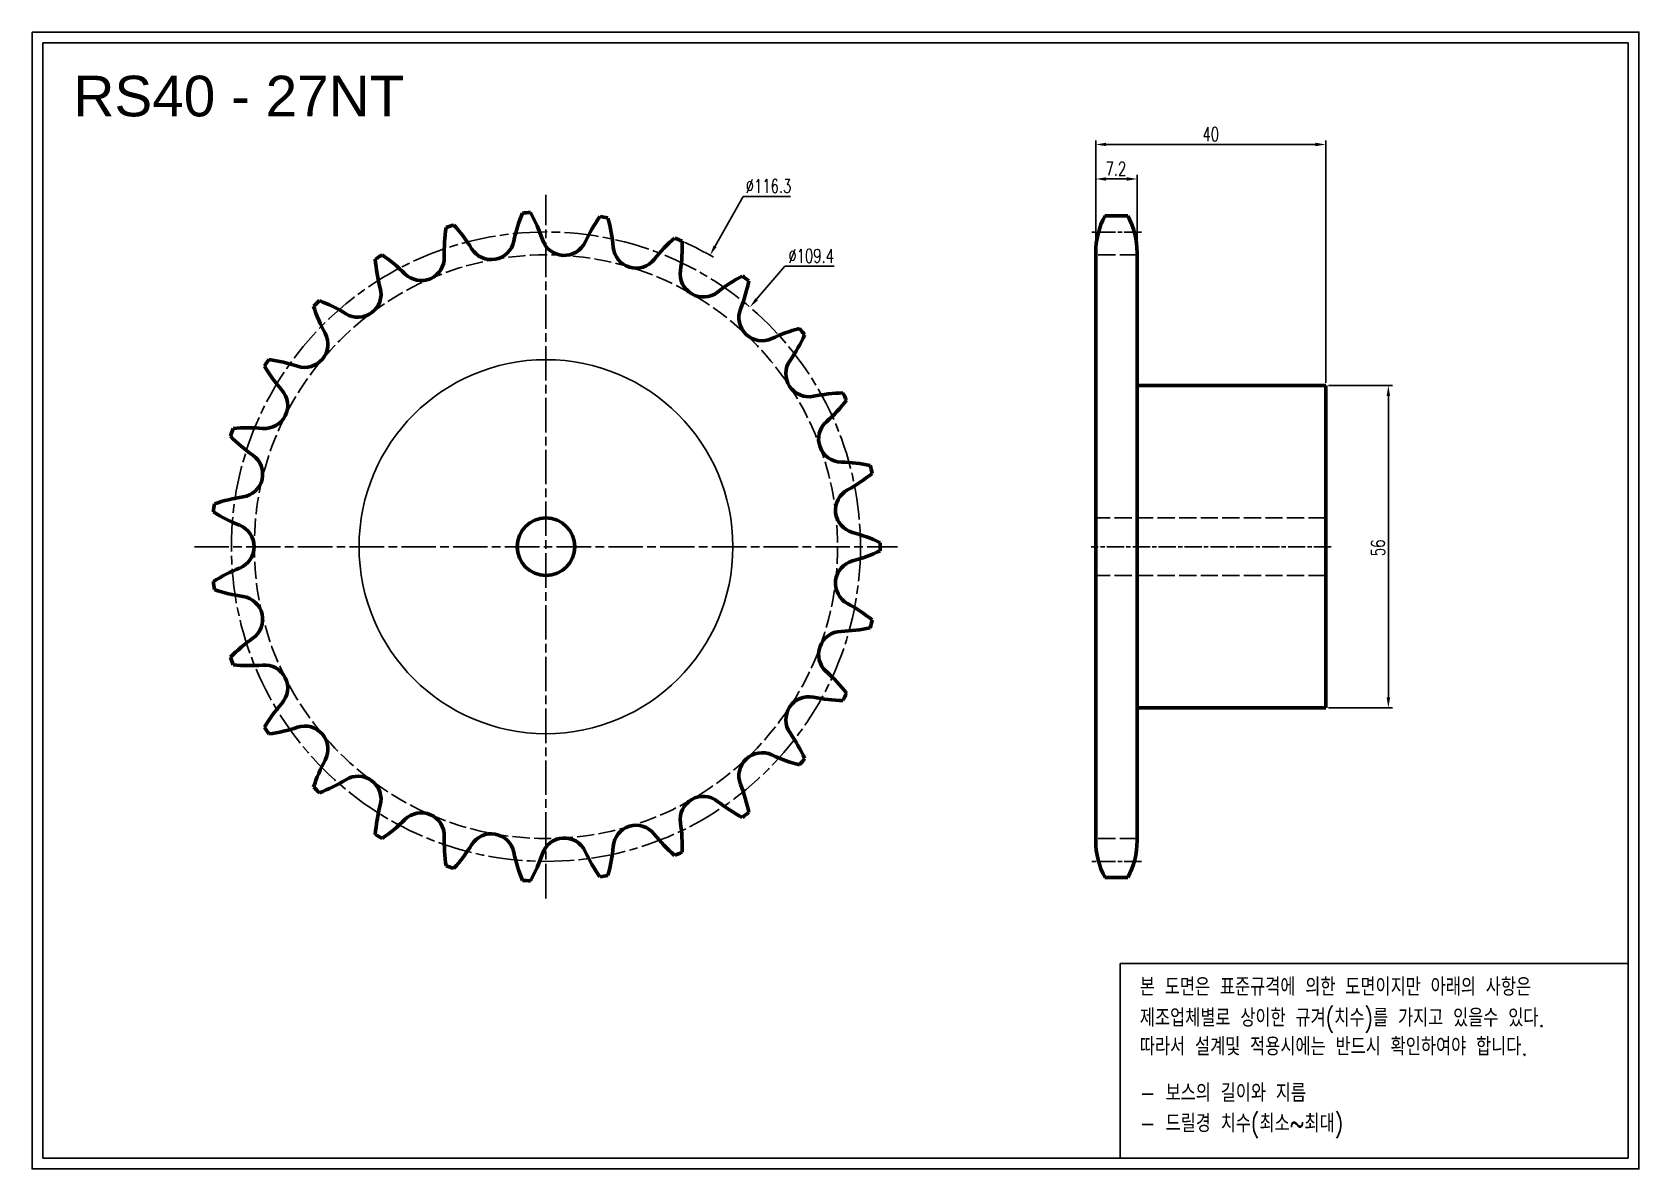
# Model space of a CAD drawing. Header units: millimetres. Extents: x -19735 to -19456, y 1360 to 1558.
import ezdxf

# ---------------------------------------------------------------- set-up
doc = ezdxf.new("R2010")
doc.units = ezdxf.units.MM
for name, pattern in [('AM_ISO02W050', [7.5, 6, -1.5]), ('AM_ISO02W050x2', [3.75, 3, -0.75]), ('AM_ISO08W050', [18, 12, -1.5, 3, -1.5]), ('AM_ISO08W050x2', [9, 6, -0.75, 1.5, -0.75])]:
    doc.linetypes.add(name, pattern=pattern)
for name, color, linetype, lineweight in [('AM_0N', 7, 'Continuous', 50), ('AM_3N', 6, 'AM_ISO02W050', 25), ('AM_7', 4, 'AM_ISO08W050', 25), ('AM_7N', 4, 'AM_ISO08W050', 25)]:
    doc.layers.add(name, color=color, linetype=linetype, lineweight=lineweight)
doc.layers.add('S-DIM', color=7, linetype='Continuous')
doc.styles.add('HAN', font='ROMANS.shx', dxfattribs={"width": 0.7, "bigfont": 'whgtxt.shx'})
doc.styles.add('HSG', font='SIMPLEX.shx', dxfattribs={"width": 0.7, "bigfont": 'HSG.shx'})
doc.styles.get("Standard").update_dxf_attribs({"font": 'arial.ttf'})
doc.dimstyles.new('APP3', dxfattribs={"dimtxt": 2.4, "dimasz": 1.8, "dimexe": 0.7, "dimexo": 0.5, "dimgap": 0.6, "dimtad": 1, "dimtoh": 1, "dimdec": 1, "dimrnd": 0.01, "dimzin": 9, "dimdsep": 46, "dimtxsty": 'HSG', "dimcen": 0, "dimclrd": 1, "dimclre": 1, "dimclrt": 256, "dimazin": 2, "dimtp": 1, "dimtm": 1, "dimtfac": 0.5, "dimtdec": 1, "dimtofl": 0, "dimtmove": 0, "dimatfit": 3, "dimfxl": 0, "dimtvp": 1, "dimtolj": 2, "dimlwd": -1, "dimlwe": -1, "dimarcsym": 0})
doc.dimstyles.new('APP3$0', dxfattribs={"dimtxt": 2.4, "dimasz": 1.8, "dimexe": 0.7, "dimexo": 0.5, "dimgap": 0.6, "dimtad": 1, "dimtoh": 1, "dimdec": 1, "dimrnd": 0.01, "dimzin": 9, "dimdsep": 46, "dimtxsty": 'HSG', "dimcen": 0, "dimclrd": 1, "dimclre": 1, "dimclrt": 256, "dimazin": 2, "dimtp": 1, "dimtm": 1, "dimtfac": 0.5, "dimtdec": 1, "dimtofl": 0, "dimtmove": 0, "dimatfit": 3, "dimfxl": 0, "dimtvp": 1, "dimtolj": 2, "dimlwd": -1, "dimlwe": -1, "dimarcsym": 0})

# ---------------------------------------------------------------- blocks, each defined once
blk = doc.blocks.new('*D1')
at = {"layer": 'Defpoints', "color": 0, "transparency": 16777216}
for p in [(-19617.46, 1518.79), (-19674.55, 1417.49)]:
    blk.add_point(p, dxfattribs=at)
at = {"layer": 'S-DIM', "color": 1, "transparency": 16777216}
for p, q in [((-19611.69, 1529.03), (-19616.58, 1520.35)), ((-19603.49, 1529.03), (-19611.69, 1529.03))]:
    blk.add_line(p, q, dxfattribs=at)
blk.add_arc((-19646, 1468.14), 58.14, 59.9078, 65.4862, dxfattribs=at)
blk.add_solid([(-19616.84, 1520.5), (-19616.32, 1520.21), (-19617.46, 1518.79)], dxfattribs=at)
at = {"layer": 'S-DIM', "transparency": 16777216, "insert": (-19607.29, 1530.83), "char_height": 2.4, "attachment_point": 5, "style": 'HSG'}
blk.add_mtext('\\A2;∅116.3', dxfattribs=at)
blk = doc.blocks.new('*D2')
at = {"layer": 'Defpoints', "color": 0, "transparency": 16777216}
for p in [(-19610.53, 1509.77), (-19681.48, 1426.5)]:
    blk.add_point(p, dxfattribs=at)
at = {"layer": 'S-DIM', "color": 1, "transparency": 16777216}
for p, q in [((-19604.47, 1516.88), (-19609.36, 1511.14)), ((-19595.87, 1516.88), (-19604.47, 1516.88))]:
    blk.add_line(p, q, dxfattribs=at)
blk.add_solid([(-19609.59, 1511.33), (-19609.13, 1510.94), (-19610.53, 1509.77)], dxfattribs=at)
at = {"layer": 'S-DIM', "transparency": 16777216, "insert": (-19599.87, 1518.68), "char_height": 2.4, "attachment_point": 5, "style": 'HSG'}
blk.add_mtext('\\A2;∅109.4', dxfattribs=at)
blk = doc.blocks.new('*D3')
at = {"layer": 'Defpoints', "color": 0, "transparency": 16777216}
for p in [(-19543.19, 1532.05), (-19550.39, 1518.86), (-19543.19, 1518.86)]:
    blk.add_point(p, dxfattribs=at)
at = {"layer": 'S-DIM', "color": 1, "transparency": 16777216}
for p, q in [((-19550.39, 1519.36), (-19550.39, 1532.75)), ((-19548.59, 1532.05), (-19544.99, 1532.05)), ((-19543.19, 1519.36), (-19543.19, 1532.75))]:
    blk.add_line(p, q, dxfattribs=at)
for points in [[(-19548.59, 1532.35), (-19548.59, 1531.75), (-19550.39, 1532.05)], [(-19544.99, 1532.35), (-19544.99, 1531.75), (-19543.19, 1532.05)]]:
    blk.add_solid(points, dxfattribs=at)
at = {"layer": 'S-DIM', "transparency": 16777216, "insert": (-19546.88, 1533.85), "char_height": 2.4, "attachment_point": 5, "style": 'HSG'}
blk.add_mtext('\\A2;7.2', dxfattribs=at)
blk = doc.blocks.new('*D4')
at = {"layer": 'Defpoints', "color": 0, "transparency": 16777216}
for p in [(-19510.39, 1538.05), (-19550.39, 1518.86), (-19510.39, 1496.14)]:
    blk.add_point(p, dxfattribs=at)
at = {"layer": 'S-DIM', "color": 1, "transparency": 16777216}
for p, q in [((-19550.39, 1519.36), (-19550.39, 1538.75)), ((-19548.59, 1538.05), (-19512.19, 1538.05)), ((-19510.39, 1496.64), (-19510.39, 1538.75))]:
    blk.add_line(p, q, dxfattribs=at)
for points in [[(-19548.59, 1538.35), (-19548.59, 1537.75), (-19550.39, 1538.05)], [(-19512.19, 1538.35), (-19512.19, 1537.75), (-19510.39, 1538.05)]]:
    blk.add_solid(points, dxfattribs=at)
at = {"layer": 'S-DIM', "transparency": 16777216, "insert": (-19530.39, 1539.85), "char_height": 2.4, "attachment_point": 5, "style": 'HSG'}
blk.add_mtext('\\A2;40', dxfattribs=at)
blk = doc.blocks.new('*D5')
at = {"layer": 'Defpoints', "color": 0, "transparency": 16777216}
for p in [(-19510.39, 1496.14), (-19510.39, 1440.14), (-19499.5, 1440.14)]:
    blk.add_point(p, dxfattribs=at)
at = {"layer": 'S-DIM', "color": 1, "transparency": 16777216}
for p, q in [((-19509.89, 1496.14), (-19498.8, 1496.14)), ((-19499.5, 1494.34), (-19499.5, 1441.94)), ((-19509.89, 1440.14), (-19498.8, 1440.14))]:
    blk.add_line(p, q, dxfattribs=at)
for points in [[(-19499.8, 1494.34), (-19499.2, 1494.34), (-19499.5, 1496.14)], [(-19499.8, 1441.94), (-19499.2, 1441.94), (-19499.5, 1440.14)]]:
    blk.add_solid(points, dxfattribs=at)
at = {"layer": 'S-DIM', "transparency": 16777216, "insert": (-19501.3, 1467.94), "char_height": 2.4, "attachment_point": 5, "rotation": 90, "style": 'HSG'}
blk.add_mtext('\\A2;56', dxfattribs=at)

msp = doc.modelspace()

# ---------------------------------------------------------------- linework, layer by layer
for points in [[(-19735.35, 1557.57), (-19455.94, 1557.57), (-19455.94, 1360), (-19735.35, 1360)], [(-19733.47, 1555.69), (-19457.82, 1555.69), (-19457.82, 1361.88), (-19733.47, 1361.88)]]:
    msp.add_lwpolyline(points, close=True)
at = {"color": 6}
msp.add_lwpolyline([(-19546.14, 1395.72), (-19457.82, 1395.72), (-19457.82, 1361.88), (-19546.14, 1361.88)], close=True, dxfattribs=at)
msp.add_circle((-19646, 1468.14), 32.5)
at = {"layer": 'AM_0N'}
for p, q in [((-19548.78, 1525.64), (-19544.81, 1525.64)), ((-19550.39, 1519.24), (-19550.39, 1417.03)), ((-19543.19, 1519.24), (-19543.19, 1417.03)), ((-19543.19, 1496.14), (-19510.39, 1496.14)), ((-19510.39, 1496.14), (-19510.39, 1440.14)), ((-19543.19, 1440.14), (-19510.39, 1440.14)), ((-19548.78, 1410.63), (-19544.81, 1410.63))]:
    msp.add_line(p, q, dxfattribs=at)
msp.add_circle((-19646, 1468.14), 5, dxfattribs=at)
for centre, radius, start, end in [((-19624.48, 1515.64), 27.67, 157.7062, 168.3333), ((-19646, 1468.14), 58.14, 92.6456, 94.021), ((-19672.89, 1512.82), 27.67, 18.3333, 28.9605), ((-19536.89, 1519.24), 13.5, 151.7009, 180), ((-19556.69, 1519.24), 13.5, 0, 28.2991), ((-19636.02, 1519.32), 27.67, 171.0395, 181.6667), ((-19646, 1468.14), 58.14, 105.979, 107.3544), ((-19682.47, 1505.41), 27.67, 31.6667, 42.2938), ((-19614.11, 1509.39), 27.67, 144.3728, 155), ((-19646, 1468.14), 58.14, 79.3123, 80.6877), ((-19661.87, 1517.81), 27.67, 5, 15.6272), ((-19655.51, 1522.04), 4.01, 211.6667, 348.3333), ((-19642.82, 1522.78), 4.01, 198.3333, 335), ((-19630.31, 1520.57), 4.01, 185, 321.6667), ((-19605.45, 1500.92), 27.67, 131.0395, 141.6667), ((-19646, 1468.14), 58.14, 65.979, 67.3544), ((-19649.98, 1520.13), 27.67, 351.6667, 2.2938), ((-19646, 1468.14), 58.14, 119.3123, 120.6877), ((-19648.09, 1520.24), 27.67, 184.3728, 195), ((-19690.09, 1496), 27.67, 45, 55.6272), ((-19667.68, 1518.4), 4.01, 225, 1.6667), ((-19618.64, 1515.54), 4.01, 171.6667, 308.3333), ((-19598.99, 1490.69), 27.67, 117.7062, 128.3333), ((-19646, 1468.14), 58.14, 52.6456, 54.021), ((-19678.69, 1512.04), 4.01, 238.3333, 15), ((-19637.88, 1519.65), 27.67, 338.3333, 348.9605), ((-19646, 1468.14), 58.14, 132.6456, 134.021), ((-19660.05, 1518.36), 27.67, 197.7062, 208.3333), ((-19695.32, 1485.08), 27.67, 58.3333, 68.9605), ((-19608.44, 1507.95), 4.01, 158.3333, 295), ((-19687.94, 1503.32), 4.01, 251.6667, 28.3333), ((-19595.05, 1479.24), 27.67, 104.3728, 115), ((-19626.22, 1516.39), 27.67, 325, 335.6272), ((-19646, 1468.14), 58.14, 39.3123, 40.6877), ((-19646, 1468.14), 58.14, 145.979, 147.3544), ((-19697.9, 1473.25), 27.67, 71.6667, 82.2938), ((-19600.27, 1498.21), 4.01, 145, 281.6667), ((-19671.25, 1513.76), 27.67, 211.0395, 221.6667), ((-19694.92, 1492.7), 4.01, 265, 41.6667), ((-19593.87, 1467.19), 27.67, 91.0395, 101.6667), ((-19615.63, 1510.52), 27.67, 311.6667, 322.2938), ((-19646, 1468.14), 58.14, 25.979, 27.3544), ((-19594.57, 1486.86), 4.01, 131.6667, 268.3333), ((-19646, 1468.14), 58.14, 159.3123, 160.6877), ((-19681.1, 1506.71), 27.67, 224.3728, 235), ((-19697.68, 1461.14), 27.67, 85, 95.6272), ((-19699.27, 1480.76), 4.01, 278.3333, 55), ((-19595.49, 1455.19), 27.67, 77.7062, 88.3333), ((-19646, 1468.14), 58.14, 12.6456, 14.021), ((-19606.67, 1502.38), 27.67, 298.3333, 308.9605), ((-19646, 1468.14), 58.14, 172.6456, 174.021), ((-19694.67, 1449.41), 27.67, 98.3333, 108.9605), ((-19591.64, 1474.49), 4.01, 118.3333, 255), ((-19689.05, 1497.58), 27.67, 237.7062, 248.3333), ((-19700.74, 1468.14), 4.01, 291.6667, 68.3333), ((-19599.84, 1443.89), 27.67, 64.3728, 75), ((-19599.84, 1492.38), 27.67, 285, 295.6272), ((-19646, 1468.14), 58.14, 359.3123, 0.6877), ((-19689.05, 1438.69), 27.67, 111.6667, 122.2938), ((-19591.64, 1461.78), 4.01, 105, 241.6667), ((-19646, 1468.14), 58.14, 185.979, 187.3544), ((-19694.67, 1486.86), 27.67, 251.0395, 261.6667), ((-19699.27, 1455.51), 4.01, 305, 81.6667), ((-19606.67, 1433.9), 27.67, 51.0395, 61.6667), ((-19594.57, 1449.41), 4.01, 91.6667, 228.3333), ((-19595.49, 1481.08), 27.67, 271.6667, 282.2938), ((-19646, 1468.14), 58.14, 345.979, 347.3544), ((-19681.1, 1429.56), 27.67, 125, 135.6272), ((-19646, 1468.14), 58.14, 199.3123, 200.6877), ((-19697.68, 1475.13), 27.67, 264.3728, 275), ((-19694.92, 1443.57), 4.01, 318.3333, 95), ((-19615.63, 1425.75), 27.67, 37.7062, 48.3333), ((-19600.27, 1438.06), 4.01, 78.3333, 215), ((-19593.87, 1469.08), 27.67, 258.3333, 268.9605), ((-19646, 1468.14), 58.14, 332.6456, 334.021), ((-19671.25, 1422.51), 27.67, 138.3333, 148.9605), ((-19646, 1468.14), 58.14, 212.6456, 214.021), ((-19697.9, 1463.02), 27.67, 277.7062, 288.3333), ((-19687.94, 1432.95), 4.01, 331.6667, 108.3333), ((-19626.22, 1419.89), 27.67, 24.3728, 35), ((-19660.05, 1417.92), 27.67, 151.6667, 162.2938), ((-19608.44, 1428.32), 4.01, 65, 201.6667), ((-19595.05, 1457.03), 27.67, 245, 255.6272), ((-19646, 1468.14), 58.14, 319.3123, 320.6877), ((-19678.69, 1424.23), 4.01, 345, 121.6667), ((-19646, 1468.14), 58.14, 225.979, 227.3544), ((-19695.32, 1451.19), 27.67, 291.0395, 301.6667), ((-19637.88, 1416.63), 27.67, 11.0395, 21.6667), ((-19648.09, 1416.03), 27.67, 165, 175.6272), ((-19618.64, 1420.73), 4.01, 51.6667, 188.3333), ((-19598.99, 1445.58), 27.67, 231.6667, 242.2938), ((-19690.09, 1440.28), 27.67, 304.3728, 315), ((-19667.68, 1417.88), 4.01, 358.3333, 135), ((-19630.31, 1415.7), 4.01, 38.3333, 175), ((-19649.98, 1416.14), 27.67, 357.7062, 8.3333), ((-19646, 1468.14), 58.14, 305.979, 307.3544), ((-19646, 1468.14), 58.14, 239.3123, 240.6877), ((-19636.02, 1416.95), 27.67, 178.3333, 188.9605), ((-19655.51, 1414.23), 4.01, 11.6667, 148.3333), ((-19642.82, 1413.49), 4.01, 25, 161.6667), ((-19605.45, 1435.35), 27.67, 218.3333, 228.9605), ((-19536.89, 1417.03), 13.5, 180, 208.2991), ((-19556.69, 1417.03), 13.5, 331.7009, 0), ((-19682.47, 1430.86), 27.67, 317.7062, 328.3333), ((-19624.48, 1420.64), 27.67, 191.6667, 202.2938), ((-19672.89, 1423.46), 27.67, 331.0395, 341.6667), ((-19614.11, 1426.88), 27.67, 205, 215.6272), ((-19661.87, 1418.46), 27.67, 344.3728, 355), ((-19646, 1468.14), 58.14, 292.6456, 294.021), ((-19646, 1468.14), 58.14, 252.6456, 254.021), ((-19646, 1468.14), 58.14, 265.979, 267.3544), ((-19646, 1468.14), 58.14, 279.3123, 280.6877)]:
    msp.add_arc(centre, radius, start, end, dxfattribs=at)
at = {"layer": 'AM_3N', "linetype": 'AM_ISO02W050x2'}
for p, q in [((-19543.19, 1518.86), (-19550.39, 1518.86)), ((-19543.19, 1417.41), (-19550.39, 1417.41))]:
    msp.add_line(p, q, dxfattribs=at)
at = {"layer": 'AM_3N', "color": 2, "linetype": 'AM_ISO02W050x2'}
for p, q in [((-19510.39, 1473.14), (-19550.39, 1473.14)), ((-19510.39, 1463.14), (-19550.39, 1463.14))]:
    msp.add_line(p, q, dxfattribs=at)
at = {"layer": 'AM_3N', "linetype": 'AM_ISO02W050x2'}
msp.add_circle((-19646, 1468.14), 50.72, dxfattribs=at)
at = {"layer": 'AM_7', "linetype": 'AM_ISO08W050x2'}
msp.add_circle((-19646, 1468.14), 54.7, dxfattribs=at)
at = {"layer": 'AM_7N', "linetype": 'AM_ISO08W050x2'}
for p, q in [((-19646, 1407), (-19646, 1529.27)), ((-19707.14, 1468.14), (-19584.87, 1468.14))]:
    msp.add_line(p, q, dxfattribs=at)
at = {"layer": 'AM_7N', "linetype": 'AM_ISO08W050x2', "ltscale": 0.5}
for p, q in [((-19542.43, 1522.83), (-19551.16, 1522.83)), ((-19509.45, 1468.14), (-19551.16, 1468.14)), ((-19542.43, 1413.44), (-19551.16, 1413.44))]:
    msp.add_line(p, q, dxfattribs=at)

# ---------------------------------------------------------------- texts
msp.add_text('RS40 - 27NT', height=7.056).set_placement((-19728.16, 1542.94))
at = {"color": 6, "style": 'HAN', "width": 0.8}
for s, p in [('본 도면은 표준규격에 의한 도면이지만 아래의 사항은', (-19542.72, 1390.08)), ('제조업체별로 상이한 규겨(치수)를 가지고 있을수 있다.', (-19542.72, 1384.7)), ('따라서 설계및 적용시에는 반드시 확인하여야 합니다.', (-19542.72, 1379.7)), ('- 보스의 길이와 지름', (-19542.72, 1371.65)), ('- 드릴경 치수(최소~최대)', (-19542.72, 1366.36))]:
    msp.add_text(s, height=3.1054, dxfattribs=at).set_placement(p)

# ---------------------------------------------------------------- dimensions: what is measured, and where the dimension line sits
at = {"layer": 'S-DIM'}
dim = msp.add_linear_dim(base=(-19510.39, 1538.05), p1=(-19550.39, 1518.86), p2=(-19510.39, 1496.14), dimstyle='APP3$0', dxfattribs=at)
dim.commit()
dim.dimension.update_dxf_attribs({"geometry": '*D4', "text_midpoint": (-19530.39, 1539.85)})
dim = msp.add_linear_dim(base=(-19543.19, 1532.05), p1=(-19550.39, 1518.86), p2=(-19543.19, 1518.86), dimstyle='APP3$0', dxfattribs=at)
dim.commit()
dim.dimension.update_dxf_attribs({"geometry": '*D3', "text_midpoint": (-19546.88, 1532.05), "dimtype": 128})
at = {"layer": 'S-DIM', "color": 3}
for p1, p2, picture, middle in [((-19674.55, 1417.49), (-19617.46, 1518.79), '*D1', (-19607.29, 1529.03)), ((-19681.48, 1426.5), (-19610.53, 1509.77), '*D2', (-19599.87, 1516.88))]:
    dim = msp.add_diameter_dim_2p(p1=p1, p2=p2, dimstyle='APP3', dxfattribs=at)
    dim.commit()
    dim.dimension.update_dxf_attribs({"geometry": picture, "text_midpoint": middle, "dimtype": 131})
at = {"layer": 'S-DIM'}
dim = msp.add_linear_dim(base=(-19499.5, 1440.14), p1=(-19510.39, 1496.14), p2=(-19510.39, 1440.14), angle=90, dimstyle='APP3$0', dxfattribs=at)
dim.commit()
dim.dimension.update_dxf_attribs({"geometry": '*D5', "text_midpoint": (-19499.5, 1467.94), "dimtype": 128})

doc.saveas('drawing.dxf')
